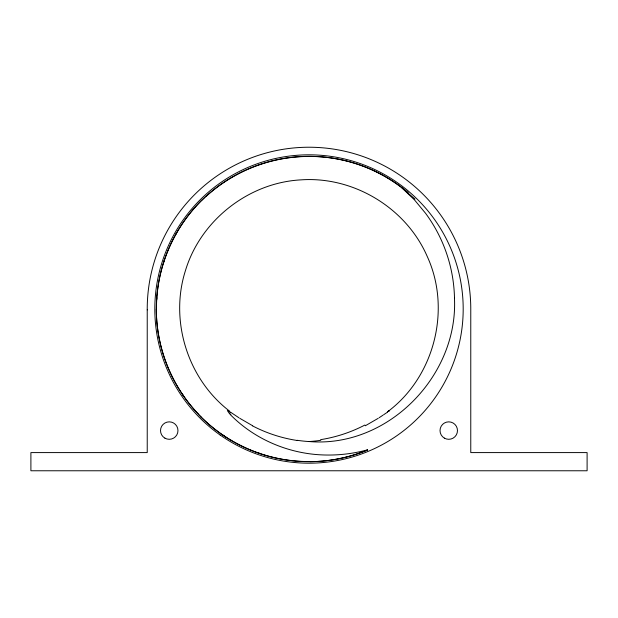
<?xml version="1.0" encoding="UTF-8"?>
<svg xmlns="http://www.w3.org/2000/svg" width="618" height="618" viewBox="0 0 618 618"><rect width="100%" height="100%" fill="white"/><g stroke="black" fill="none" stroke-linecap="round" stroke-linejoin="round"><path stroke-width="0.93" d="M201.7 200.379L205.083 197.134M205.771 196.501L206.466 195.867M388.282 411.248C434.639 376.231 451.495 308.9 427.108 256.169C406.026 207.934 353.689 176.215 301.175 179.853C248.598 182.588 200.471 220.394 185.377 270.823C169.409 320.989 187.833 379.344 229.718 411.248M383.739 414.678L387.54 412.136M383.067 415.134L379.12 417.737M378.224 418.309L365.323 425.771M320.812 440.294L318.71 440.595A132.538 132.291 79.1 0 1 309 441.546M309.935 461.677L316.493 461.499A153.558 153.117 86.2 0 0 367.463 450.012M297.188 440.294L299.297 440.595A132.553 132.306 -83.4 0 0 309.811 441.6C388.073 447.818 458.286 375.752 454.462 298.27M252.677 425.771L239.776 418.309M229.966 411.812L227.339 410.553L229.734 413.998M238.988 417.807L230.815 412.368M367.471 450.043A152.685 152.685 0 0 1 157.605 289.185A152.685 152.685 0 0 1 401.8 187.756L414.956 199.066M401.8 187.756L414.477 199.9L425.586 213.318A148.559 148.343 -32.8 0 1 454.493 298.27M201.035 416.965L198.424 414.284M230.584 414.887C253.156 437.791 284.195 451.75 316.153 454.524A150.722 149.293 -78.3 0 0 367.424 449.858M156.315 309L156.362 312.747A153.558 153.117 -2.3 0 0 198.502 414.207M297.158 440.487A143.67 142.912 45.1 0 1 252.6 425.926M229.811 412.144A40.672 21.267 35.7 0 1 230.645 412.693M230.854 414.663A43.368 35.975 32.2 0 1 230.02 413.782M183.167 395.335A153.558 153.117 -3.8 0 1 182.287 394.045M260.232 453.62A153.558 153.117 -46 0 1 258.757 453.118M230.831 440.155A153.558 153.117 -46 0 1 229.494 439.352M225.864 437.08A153.558 153.117 -46 0 1 222.611 434.917M206.566 195.983A153.558 153.117 -48.7 0 1 408.189 192.577M156.439 309A153.558 153.117 45 0 1 201.638 200.317M309.935 461.546A153.558 153.117 -45.5 0 1 200.974 417.026M156.717 299.645A153.558 153.117 44.9 0 1 156.848 297.776M163.793 262.017A153.558 153.117 44.9 0 1 164.272 260.533M175.921 234.152A153.558 153.117 44.9 0 1 176.694 232.793M389.016 411.063A7.401 5.137 -38 0 1 389.618 410.723M388.096 411.325A18.107 11.92 -37.1 0 1 388.923 410.823M387.409 411.889A32.901 18.594 -36 0 1 388.158 411.418M364.937 425.022A143.677 141.924 -37.5 0 1 320.719 439.637M147.231 309.896L147.231 452.592L30.9 452.592L30.9 470.769L587.1 470.769L587.1 452.592L470.769 452.592L470.769 309A161.769 161.769 0 0 0 309 147.231A161.769 161.769 0 0 0 147.231 309L147.231 309.896M164.882 438.131A8.722 8.722 0 0 0 177.969 430.576A8.722 8.722 0 0 0 164.882 423.021A8.722 8.722 0 0 0 164.882 438.131M444.388 438.131A8.722 8.722 0 0 0 457.475 430.576A8.722 8.722 0 0 0 444.388 423.021A8.722 8.722 0 0 0 444.388 438.131M220.217 435.064A154.191 154.191 0 0 0 462.565 322.851A154.191 154.191 0 0 0 244.218 169.085A154.191 154.191 0 0 0 220.217 435.064"/></g></svg>
